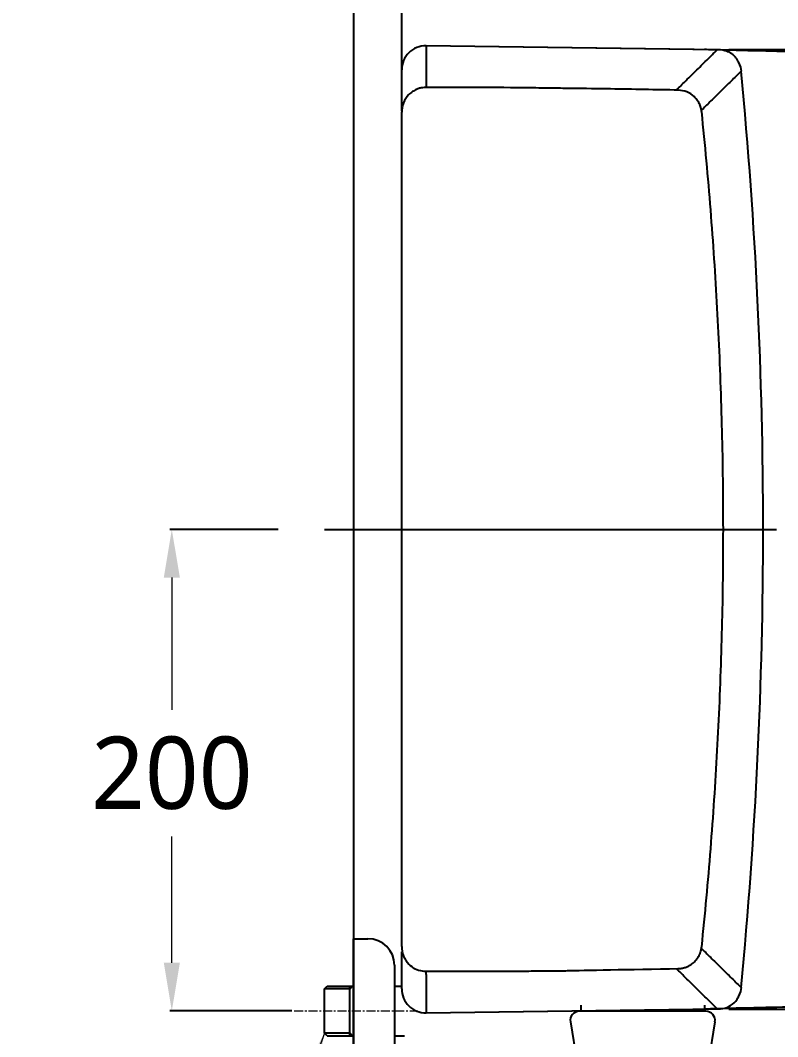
# Model space of a CAD drawing. Extents: x 1738 to 4401, y -320 to 1921.
# Drawn here: x 1831.9 to 2146.2, y 1076.5 to 1498.5 of the extents above; entities that cross this region are included whole.
import ezdxf

# ---------------------------------------------------------------- set-up
doc = ezdxf.new("R2010")
doc.units = 0
doc.header["$LTSCALE"] = 3
doc.header["$MEASUREMENT"] = 0
doc.linetypes.add('CENTER', pattern=[2, 1.25, -0.25, 0.25, -0.25])
doc.layers.get('0').update_dxf_attribs({"linetype": 'CONTINUOUS'})
doc.layers.get('DEFPOINTS').update_dxf_attribs({"linetype": 'CONTINUOUS'})
doc.layers.add('1', color=1, linetype='CENTER', lineweight=5)
for name, color, linetype in [('4', 4, 'CONTINUOUS'), ('6', 6, 'CONTINUOUS'), ('FAUCET', 4, 'CONTINUOUS'), ('중심선', 1, 'CENTER')]:
    doc.layers.add(name, color=color, linetype=linetype)
doc.styles.get("Standard").update_dxf_attribs({"font": 'NanumGothic.ttf'})
doc.dimstyles.get("Standard").update_dxf_attribs({"dimtxt": 0.18, "dimasz": 0.18, "dimexe": 0.18, "dimexo": 0.0625, "dimgap": 0.09, "dimtad": 0, "dimtih": 1, "dimtoh": 1, "dimdec": 4, "dimzin": 0, "dimdsep": 46, "dimtxsty": 'Standard', "dimcen": 0.09, "dimadec": 0, "dimazin": 0, "dimtfac": 1, "dimtdec": 4, "dimtofl": 0, "dimtmove": 0, "dimatfit": 3, "dimfxl": 0, "dimtolj": 1, "dimtzin": 0, "dimarcsym": 0})

# ---------------------------------------------------------------- blocks, each defined once
blk = doc.blocks.new('*D15')
at = {"color": 3, "lineweight": -2}
for p, q in [((1938.94, 1287.12), (1893.93, 1287.12)), ((1944.49, 1087.12), (1893.93, 1087.12))]:
    blk.add_line(p, q, dxfattribs=at)
at = {"color": 3, "linetype": 'Continuous', "lineweight": 0}
for p, q in [((1894.73, 1267.12), (1894.73, 1212.12)), ((1894.73, 1107.12), (1894.73, 1159.59))]:
    blk.add_line(p, q, dxfattribs=at)
at = {"color": 3}
for points in [[(1891.4, 1267.12), (1898.07, 1267.12), (1894.73, 1287.12)], [(1891.4, 1107.12), (1898.07, 1107.12), (1894.73, 1087.12)]]:
    blk.add_solid(points, dxfattribs=at)
at = {"layer": 'DEFPOINTS', "color": 0}
for p in [(1939.94, 1287.12), (1894.73, 1087.12), (1945.49, 1087.12)]:
    blk.add_point(p, dxfattribs=at)
at = {"color": 2, "insert": (1894.73, 1185.85), "char_height": 30, "attachment_point": 5}
blk.add_mtext('\\A1;200', dxfattribs=at)
blk = doc.blocks.new('*D22')
at = {"color": 3, "lineweight": -2}
for p, q in [((1990.15, 1468.21), (1990.15, 1606.01)), ((2680.2, 1288.12), (2680.2, 1606.01))]:
    blk.add_line(p, q, dxfattribs=at)
at = {"color": 3, "linetype": 'Continuous', "lineweight": 0}
blk.add_line((2010.15, 1605.21), (2660.2, 1605.21), dxfattribs=at)
at = {"color": 3}
for points in [[(2010.15, 1608.55), (2010.15, 1601.88), (1990.15, 1605.21)], [(2660.2, 1608.55), (2660.2, 1601.88), (2680.2, 1605.21)]]:
    blk.add_solid(points, dxfattribs=at)
at = {"layer": 'DEFPOINTS', "color": 0}
for p in [(2680.2, 1605.21), (1990.15, 1467.21), (2680.2, 1287.12)]:
    blk.add_point(p, dxfattribs=at)
at = {"color": 2, "insert": (2347.81, 1622.54), "char_height": 30, "attachment_point": 5}
blk.add_mtext('\\A1;690', dxfattribs=at)
blk = doc.blocks.new('*D23')
at = {"color": 3, "lineweight": -2}
for p, q in [((2125.86, 1486.32), (2798.26, 1486.32)), ((2125.86, 1087.92), (2798.26, 1087.92))]:
    blk.add_line(p, q, dxfattribs=at)
at = {"color": 3, "linetype": 'Continuous', "lineweight": 0}
for p, q in [((2797.46, 1466.32), (2797.46, 1312.9)), ((2797.46, 1107.92), (2797.46, 1260.45))]:
    blk.add_line(p, q, dxfattribs=at)
at = {"color": 3}
for points in [[(2794.12, 1466.32), (2800.79, 1466.32), (2797.46, 1486.32)], [(2794.12, 1107.92), (2800.79, 1107.92), (2797.46, 1087.92)]]:
    blk.add_solid(points, dxfattribs=at)
at = {"layer": 'DEFPOINTS', "color": 0}
for p in [(2115.86, 1486.32), (2115.86, 1087.92), (2797.46, 1087.92)]:
    blk.add_point(p, dxfattribs=at)
at = {"color": 2, "insert": (2797.46, 1286.68), "char_height": 30, "attachment_point": 5}
blk.add_mtext('\\A1;400', dxfattribs=at)

msp = doc.modelspace()

# ---------------------------------------------------------------- linework, layer by layer
for p, q in [((2121.62, 1486.26), (2000.27, 1487.92)), ((2121.07, 1486.25), (2000.27, 1487.91)), ((2000.27, 1487.91), (2000.27, 1470.62)), ((1990.15, 1461.92), (1990.15, 1477.92)), ((1990.15, 1460.82), (1990.15, 1461.92)), ((1990.15, 1151.67), (1990.15, 1422.57)), ((1990.15, 1096.31), (1990.15, 1111.72)), ((2000.15, 1103.51), (2000.15, 1103.62)), ((2000.27, 1102.3), (2000.26, 1103.48)), ((2000.27, 1102.3), (2000.27, 1086.32)), ((2000.27, 1086.32), (2121.07, 1087.99)), ((2000.27, 1086.31), (2121.62, 1087.98)), ((2000.27, 1086.31), (2000.27, 1086.32))]:
    msp.add_line(p, q)
for centre, radius, start, end in [((2000.15, 1477.92), 10, 89.3136, 180), ((2121.4, 1474.87), 11.39, 70.8868, 88.9103), ((2000.15, 1096.31), 10, 180, 270.6908), ((2121.41, 1099.25), 11.27, 271.0408, 289.2663)]:
    msp.add_arc(centre, radius, start, end)
for centre, major_axis, ratio, start_param, end_param in [((2000.15, 1477.92), (-10, 0), 0.998642, 4.700425, 6.283185), ((2000.15, 1477.92), (0.12, 10), 0.000002, 0.001094, 0.05211), ((2000.15, 1096.31), (10, 0), 0.998643, 3.141593, 4.724429)]:
    msp.add_ellipse(centre, major_axis=major_axis, ratio=ratio, start_param=start_param, end_param=end_param)
for points, knots in [([(2104.16, 1469.53), (2104.4, 1469.76), (2104.63, 1470), (2104.87, 1470.24), (2104.95, 1470.31), (2105.02, 1470.38), (2105.1, 1470.46), (2106.29, 1471.64), (2107.49, 1472.83), (2110.22, 1475.52), (2111.75, 1477.04), (2114.81, 1480.06), (2116.35, 1481.58), (2118.94, 1484.15), (2120.01, 1485.2), (2121.07, 1486.25)], [-0.058893, -0.058893, -0.058893, -0.058893, -0.013945, -0.013945, -0.013945, 0, 0, 0, 0.224869, 0.224869, 0.512421, 0.512421, 0.799974, 0.799974, 1, 1, 1, 1]), ([(2680.2, 1287.12), (2680.2, 1291.78), (2679.64, 1302.74), (2676.72, 1319.85), (2670.98, 1338.04), (2662.86, 1358.38), (2652.36, 1374.21), (2640.36, 1388.97), (2626.65, 1402.96), (2613.4, 1414.18), (2601.76, 1422.68), (2593.08, 1428.4), (2585.43, 1433.02), (2577.92, 1437.22), (2569.48, 1441.58), (2559.51, 1446.24), (2546.01, 1451.86), (2529.74, 1457.48), (2510.93, 1462.54), (2492.18, 1466.5), (2472.39, 1469.96), (2451.76, 1472.91), (2431.42, 1475.21), (2411.72, 1476.96), (2391.5, 1478.35), (2370.02, 1479.34), (2348.07, 1480.04), (2326.69, 1480.68), (2304.37, 1481.4), (2280.89, 1482.16), (2256.91, 1482.91), (2238.77, 1483.48), (2225.79, 1483.87), (2216.56, 1484.14), (2205.26, 1484.47), (2191.75, 1484.85), (2158.47, 1485.28), (2140.54, 1485.74), (2127.86, 1486.04), (2122.49, 1486.19), (2120.28, 1486.24), (2118.07, 1486.29), (2115.86, 1486.34)], [0.5000347, 0.5000347, 0.5000347, 0.5000347, 0.511055, 0.5259616, 0.5410131, 0.5560892, 0.5710814, 0.5858838, 0.6010791, 0.6174002, 0.6269221, 0.6351905, 0.6419975, 0.6480953, 0.6555484, 0.6645, 0.6741502, 0.6901592, 0.7052037, 0.7202484, 0.7355228, 0.7527469, 0.7696005, 0.7839803, 0.7995713, 0.8175906, 0.834898, 0.8515653, 0.8682272, 0.8877841, 0.9071961, 0.9250173, 0.9307656, 0.9379462, 0.9468697, 0.9575366, 0.9699472, 0.9841017, 1, 1, 1, 1.0052335, 1.0052335, 1.0052335, 1.0052335]), ([(2129.99, 1481.02), (2129.95, 1481.11), (2129.92, 1481.2), (2129.81, 1481.44), (2129.73, 1481.59), (2129.65, 1481.75), (2129.49, 1482.04), (2129.29, 1482.37), (2128.8, 1483.02), (2128.52, 1483.35), (2127.89, 1483.98), (2127.54, 1484.28), (2126.8, 1484.81), (2126.4, 1485.05), (2125.71, 1485.4), (2125.4, 1485.53), (2125.13, 1485.63)], [0, 0, 0, 0, 0.061232, 0.061232, 0.152248, 0.152248, 0.152248, 0.321987, 0.321987, 0.490362, 0.490362, 0.66461, 0.66461, 0.849207, 0.849207, 1, 1, 1, 1]), ([(2131.03, 1477.36), (2130.68, 1477.02), (2130.34, 1476.67), (2128.6, 1474.97), (2127.21, 1473.6), (2123.98, 1470.43), (2122.14, 1468.61), (2119.7, 1466.21), (2119.1, 1465.63), (2117.3, 1463.86), (2116.11, 1462.68), (2114.91, 1461.51), (2114.81, 1461.41), (2114.71, 1461.32), (2114.62, 1461.22), (2114.6, 1461.21), (2114.59, 1461.19), (2114.57, 1461.17)], [0, 0, 0, 0, 0.064552, 0.064552, 0.322759, 0.322759, 0.665957, 0.665957, 0.77713, 0.77713, 1, 1, 1, 1.018074, 1.018074, 1.018074, 1.020977, 1.020977, 1.020977, 1.020977]), ([(2131.03, 1096.89), (2137.11, 1160.1), (2143.2, 1287.12), (2137.11, 1414.14), (2131.03, 1477.36)], [0, 0, 0, 0, 0.500001, 1, 1, 1, 1]), ([(2000.15, 1470.62), (1999.72, 1470.61), (1998.83, 1470.57), (1997.53, 1470.3), (1996.08, 1469.79), (1994.52, 1468.93), (1992.49, 1467.22), (1991.02, 1464.93), (1990.33, 1462.55), (1990.16, 1461.23), (1990.15, 1460.57), (1990.15, 1460.4)], [0, 0, 0, 0, 0.082761, 0.166518, 0.250457, 0.373598, 0.500436, 0.749182, 0.874159, 0.968453, 1, 1, 1, 1]), ([(2104.96, 1469.51), (2095.58, 1469.69), (2086.18, 1469.85), (2071.5, 1470.07), (2066.23, 1470.14), (2058.3, 1470.24), (2055.66, 1470.27), (2050.38, 1470.33), (2047.72, 1470.35), (2041.73, 1470.56), (2020.94, 1470.62), (2000.15, 1470.62)], [0, 0, 0, 0, 0.230385, 0.230385, 0.359676, 0.359676, 0.424321, 0.424321, 0.488967, 0.488967, 1, 1, 1, 1]), ([(2114.67, 1460.46), (2114.65, 1460.64), (2114.57, 1461.24), (2114.3, 1462.42), (2113.71, 1463.95), (2112.76, 1465.51), (2111.15, 1467.31), (2108.58, 1469.05), (2106.16, 1469.36), (2104.96, 1469.51)], [0, 0, 0, 0, 0.038637, 0.125835, 0.25073, 0.378575, 0.500912, 0.752528, 1, 1, 1, 1]), ([(1990.15, 1422.57), (1990.15, 1426.75), (1990.15, 1430.81), (1990.15, 1436.74), (1990.15, 1438.67), (1990.15, 1442.35), (1990.15, 1444.11), (1990.15, 1447.48), (1990.15, 1449.09), (1990.15, 1452.04), (1990.15, 1453.39), (1990.15, 1455.86), (1990.15, 1456.98), (1990.15, 1458.91), (1990.15, 1459.73), (1990.15, 1460.4)], [0, 0, 0, 0, 0.25, 0.25, 0.375, 0.375, 0.5, 0.5, 0.625, 0.625, 0.75, 0.75, 0.875, 0.875, 1, 1, 1, 1]), ([(2114.67, 1113.79), (2115.35, 1120.57), (2116.71, 1134.12), (2118.43, 1154.47), (2119.93, 1174.85), (2121.17, 1195.24), (2122.16, 1215.64), (2122.91, 1236.06), (2123.41, 1256.48), (2123.65, 1276.91), (2123.65, 1297.34), (2123.41, 1317.77), (2122.91, 1338.19), (2122.16, 1358.61), (2121.17, 1379.01), (2119.93, 1399.4), (2118.43, 1419.78), (2116.71, 1440.13), (2115.35, 1453.68), (2114.67, 1460.46)], [0, 0, 0, 0, 0.058823, 0.117646, 0.176469, 0.235293, 0.294116, 0.35294, 0.411764, 0.470587, 0.529411, 0.588235, 0.647059, 0.705883, 0.764706, 0.82353, 0.882353, 0.941177, 1, 1, 1, 1]), ([(2680.2, 1287.12), (2680.2, 1282.46), (2679.64, 1271.5), (2676.72, 1254.39), (2670.98, 1236.2), (2662.86, 1215.86), (2652.36, 1200.03), (2640.36, 1185.27), (2626.65, 1171.28), (2613.4, 1160.06), (2601.76, 1151.56), (2593.08, 1145.84), (2585.43, 1141.22), (2577.92, 1137.02), (2569.48, 1132.66), (2559.51, 1128), (2546.01, 1122.38), (2529.74, 1116.76), (2510.93, 1111.7), (2492.18, 1107.74), (2472.39, 1104.28), (2451.76, 1101.33), (2431.42, 1099.03), (2411.72, 1097.28), (2391.5, 1095.89), (2370.02, 1094.9), (2348.07, 1094.2), (2326.69, 1093.56), (2304.37, 1092.84), (2280.89, 1092.08), (2256.91, 1091.33), (2238.77, 1090.76), (2225.79, 1090.37), (2216.56, 1090.1), (2205.26, 1089.77), (2191.75, 1089.39), (2158.47, 1088.96), (2140.54, 1088.5), (2127.86, 1088.2), (2122.49, 1088.05), (2120.28, 1088), (2118.07, 1087.95), (2115.86, 1087.9)], [0.5000347, 0.5000347, 0.5000347, 0.5000347, 0.511055, 0.5259616, 0.5410131, 0.5560892, 0.5710814, 0.5858838, 0.6010791, 0.6174002, 0.6269221, 0.6351905, 0.6419975, 0.6480953, 0.6555484, 0.6645, 0.6741502, 0.6901592, 0.7052037, 0.7202484, 0.7355228, 0.7527469, 0.7696005, 0.7839803, 0.7995713, 0.8175906, 0.834898, 0.8515653, 0.8682272, 0.8877841, 0.9071961, 0.9250173, 0.9307656, 0.9379462, 0.9468697, 0.9575366, 0.9699472, 0.9841017, 1, 1, 1, 1.0052335, 1.0052335, 1.0052335, 1.0052335]), ([(1990.15, 1113.84), (1990.15, 1114.51), (1990.15, 1115.33), (1990.15, 1117.26), (1990.15, 1118.38), (1990.15, 1120.85), (1990.15, 1122.2), (1990.15, 1125.15), (1990.15, 1126.76), (1990.15, 1130.13), (1990.15, 1131.89), (1990.15, 1135.57), (1990.15, 1137.5), (1990.15, 1143.43), (1990.15, 1147.49), (1990.15, 1151.67)], [0, 0, 0, 0, 0.125, 0.125, 0.25, 0.25, 0.375, 0.375, 0.5, 0.5, 0.625, 0.625, 0.75, 0.75, 1, 1, 1, 1]), ([(1990.15, 1113.84), (1990.16, 1113.47), (1990.2, 1112.42), (1990.54, 1110.84), (1991.19, 1109.21), (1992.29, 1107.36), (1994.18, 1105.43), (1997.05, 1103.9), (1999.14, 1103.71), (2000.15, 1103.62)], [0, 0, 0, 0, 0.069221, 0.200288, 0.304437, 0.400676, 0.606613, 0.809447, 1, 1, 1, 1]), ([(2104.96, 1104.74), (2105.44, 1104.77), (2106.4, 1104.83), (2107.82, 1105.19), (2109.17, 1105.74), (2110.62, 1106.6), (2112.08, 1107.88), (2113.38, 1109.64), (2114.18, 1111.42), (2114.55, 1112.82), (2114.64, 1113.54), (2114.67, 1113.79)], [0, 0, 0, 0, 0.09887, 0.199245, 0.300044, 0.400156, 0.546609, 0.699343, 0.849231, 0.94837, 1, 1, 1, 1]), ([(2114.57, 1113.06), (2114.58, 1113.05), (2114.6, 1113.03), (2114.62, 1113.01), (2114.71, 1112.92), (2114.81, 1112.82), (2114.91, 1112.73), (2115.21, 1112.44), (2115.5, 1112.14), (2117.19, 1110.49), (2118.57, 1109.13), (2121.81, 1105.95), (2123.65, 1104.14), (2126.18, 1101.65), (2126.87, 1100.97), (2128.72, 1099.16), (2129.87, 1098.02), (2131.03, 1096.89)], [-0.021073, -0.021073, -0.021073, -0.021073, -0.017974, -0.017974, -0.017974, 0, 0, 0, 0.055397, 0.055397, 0.313605, 0.313605, 0.656802, 0.656802, 0.785061, 0.785061, 1, 1, 1, 1]), ([(2000.15, 1103.62), (2005.15, 1103.62), (2010.16, 1103.62), (2020.43, 1103.63), (2025.71, 1103.64), (2033.65, 1103.67), (2036.29, 1103.69), (2041.57, 1103.71), (2044.21, 1103.73), (2052.12, 1103.78), (2057.4, 1103.83), (2065.08, 1104.07), (2085.04, 1104.36), (2104.96, 1104.74)], [0, 0, 0, 0, 0.123134, 0.123134, 0.252416, 0.252416, 0.317057, 0.317057, 0.381699, 0.381699, 0.510981, 0.510981, 1, 1, 1, 1]), ([(2121.07, 1087.99), (2119.97, 1089.09), (2118.86, 1090.18), (2116.22, 1092.79), (2114.68, 1094.3), (2111.62, 1097.33), (2110.09, 1098.84), (2107.4, 1101.5), (2106.25, 1102.64), (2105.1, 1103.78), (2105.02, 1103.85), (2104.95, 1103.92), (2104.88, 1104), (2104.63, 1104.24), (2104.39, 1104.48), (2104.14, 1104.72)], [0, 0, 0, 0, 0.208184, 0.208184, 0.495737, 0.495737, 0.78329, 0.78329, 1, 1, 1, 1.013764, 1.013764, 1.013764, 1.059737, 1.059737, 1.059737, 1.059737]), ([(2125.13, 1088.61), (2126.04, 1088.94), (2127.23, 1089.62), (2128.62, 1090.98), (2129.02, 1091.49), (2129.64, 1092.44), (2129.85, 1092.86), (2129.99, 1093.22)], [0, 0, 0, 0, 0.5, 0.5, 0.75, 0.75, 1, 1, 1, 1])]:
    msp.add_open_spline(points, degree=3, knots=knots)
for points in [[(2129.99, 1481.02), (2130.63, 1479.57), (2130.92, 1478.49), (2131.03, 1477.36)], [(2131.03, 1096.89), (2130.92, 1095.76), (2130.63, 1094.68), (2129.99, 1093.22)]]:
    msp.add_open_spline(points, degree=3)
at = {"layer": '1'}
msp.add_line((1945.49, 1087.12), (1996.82, 1087.12), dxfattribs=at)
at = {"layer": '4'}
for p, q in [((1970.15, 1057.12), (1970.15, 1117.12)), ((1970.15, 1117.12), (1976.15, 1117.12)), ((1987.15, 1106.12), (1987.15, 1068.12)), ((1958.15, 1096.37), (1959.15, 1097.37)), ((1959.15, 1097.37), (1970.15, 1097.37)), ((1968.65, 1076.87), (1968.65, 1097.37)), ((1968.65, 1096.37), (1969.65, 1097.37)), ((1987.15, 1097.37), (1990.15, 1097.37)), ((1958.15, 1077.87), (1958.15, 1096.37)), ((1968.65, 1096.37), (1958.15, 1096.37)), ((1970.15, 1096.75), (1970.15, 1077.49)), ((1968.65, 1077.87), (1958.15, 1077.87)), ((1959.15, 1076.87), (1958.15, 1077.87)), ((1959.15, 1076.87), (1970.15, 1076.87)), ((1969.65, 1076.87), (1968.65, 1077.87)), ((1987.15, 1076.87), (1991.28, 1076.87))]:
    msp.add_line(p, q, dxfattribs=at)
msp.add_arc((1976.15, 1106.12), 11, 0, 90, dxfattribs=at)
at = {"layer": '6'}
msp.add_lwpolyline([(4399.49, 1782.12), (1970.15, 1782.12), (1970.15, -122.88), (3867.55, -122.88), (3867.55, 887.12)], dxfattribs=at)
at = {"layer": 'FAUCET', "color": 4}
for p, q in [((2064.52, 1089.59), (2064.52, 1087.03)), ((2115.77, 1089.59), (2115.77, 1087.03)), ((2116.35, 1087.03), (2063.94, 1087.03)), ((2060.14, 1082.56), (2063.45, 1062.7)), ((2120.14, 1082.56), (2116.84, 1062.7))]:
    msp.add_line(p, q, dxfattribs=at)
for centre, start, end in [((2063.94, 1083.19), 90, 189.4623), ((2116.35, 1083.19), 350.5377, 90)]:
    msp.add_arc(centre, 3.84, start, end, dxfattribs=at)
at = {"layer": '중심선', "color": 1, "linetype": 'CENTER', "ltscale": 50}
msp.add_line((1958.15, 1287.12), (2699.14, 1287.12), dxfattribs=at)

# ---------------------------------------------------------------- dimensions: what is measured, and where the dimension line sits
dim = msp.add_linear_dim(base=(2680.2, 1605.21), p1=(1990.15, 1467.21), p2=(2680.2, 1287.12), dimstyle='Standard', override={"dimtxt": 30, "dimasz": 20, "dimexe": 0.8, "dimexo": 1, "dimgap": 1, "dimtad": 1, "dimdec": 0, "dimzin": 8, "dimclrd": 3, "dimclre": 3, "dimclrt": 2, "dimazin": 2, "dimtdec": 0, "dimtix": 1, "dimtofl": 1, "dimlwd": 0, "dimarcsym": 1})
dim.commit()
dim.dimension.update_dxf_attribs({"geometry": '*D22', "text_midpoint": (2347.81, 1605.21), "dimtype": 160})
dim = msp.add_linear_dim(base=(2797.46, 1087.92), p1=(2115.86, 1486.32), p2=(2115.86, 1087.92), angle=90, text='400', dimstyle='Standard', override={"dimtxt": 30, "dimasz": 20, "dimexe": 0.8, "dimexo": 10, "dimgap": 10, "dimtad": 1, "dimdec": 0, "dimzin": 8, "dimclrd": 3, "dimclre": 3, "dimclrt": 2, "dimazin": 2, "dimtdec": 0, "dimtix": 1, "dimtofl": 1, "dimlwd": 0, "dimarcsym": 1})
dim.commit()
dim.dimension.update_dxf_attribs({"geometry": '*D23', "text_midpoint": (2797.46, 1286.68), "dimtype": 160})
dim = msp.add_linear_dim(base=(1894.73, 1087.12), p1=(1939.94, 1287.12), p2=(1945.49, 1087.12), angle=90, dimstyle='Standard', override={"dimtxt": 30, "dimasz": 20, "dimexe": 0.8, "dimexo": 1, "dimgap": 10, "dimtad": 1, "dimdec": 0, "dimzin": 8, "dimclrd": 3, "dimclre": 3, "dimclrt": 2, "dimazin": 2, "dimtdec": 0, "dimtix": 1, "dimtofl": 1, "dimlwd": 0, "dimarcsym": 1})
dim.commit()
dim.dimension.update_dxf_attribs({"geometry": '*D15', "text_midpoint": (1894.73, 1185.85), "dimtype": 160})

# ---------------------------------------------------------------- leaders
at = {"linetype": 'Continuous', "lineweight": 5}
msp.add_leader([(1958.15, 1077.87), (1936.74, 1020.43), (1831.87, 1020.43)], dimstyle='Standard', override={"dimtxt": 30, "dimasz": 20, "dimexe": 0.8, "dimexo": 1, "dimgap": 1, "dimtad": 0, "dimtih": 0, "dimtoh": 0, "dimdec": 0, "dimzin": 8, "dimclrd": 3, "dimclre": 3, "dimclrt": 2, "dimazin": 2, "dimtdec": 0, "dimtix": 1, "dimtofl": 1, "dimlwd": 0, "dimarcsym": 1}, dxfattribs=at)

doc.saveas('drawing.dxf')
